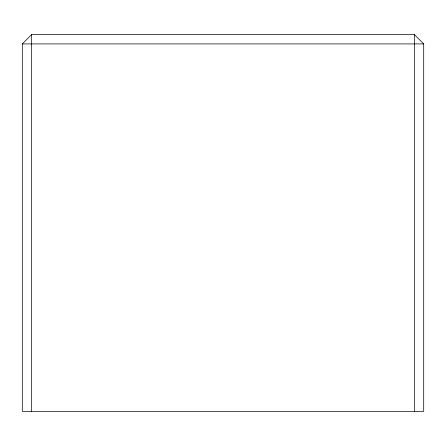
<?xml version="1.0" encoding="UTF-8"?>
<svg xmlns="http://www.w3.org/2000/svg" width="446" height="446" viewBox="0 0 446 446"><rect width="100%" height="100%" fill="white"/><g stroke="black" fill="none" stroke-linecap="round" stroke-linejoin="round"><path stroke-width="0.67" d="M22.3 43.914L31.566 34.649L414.434 34.649L423.7 43.914L423.7 411.351L22.3 411.351L22.3 43.914L423.7 43.914M414.434 34.649L414.44 411.351M31.566 34.649L31.566 411.351"/></g></svg>
